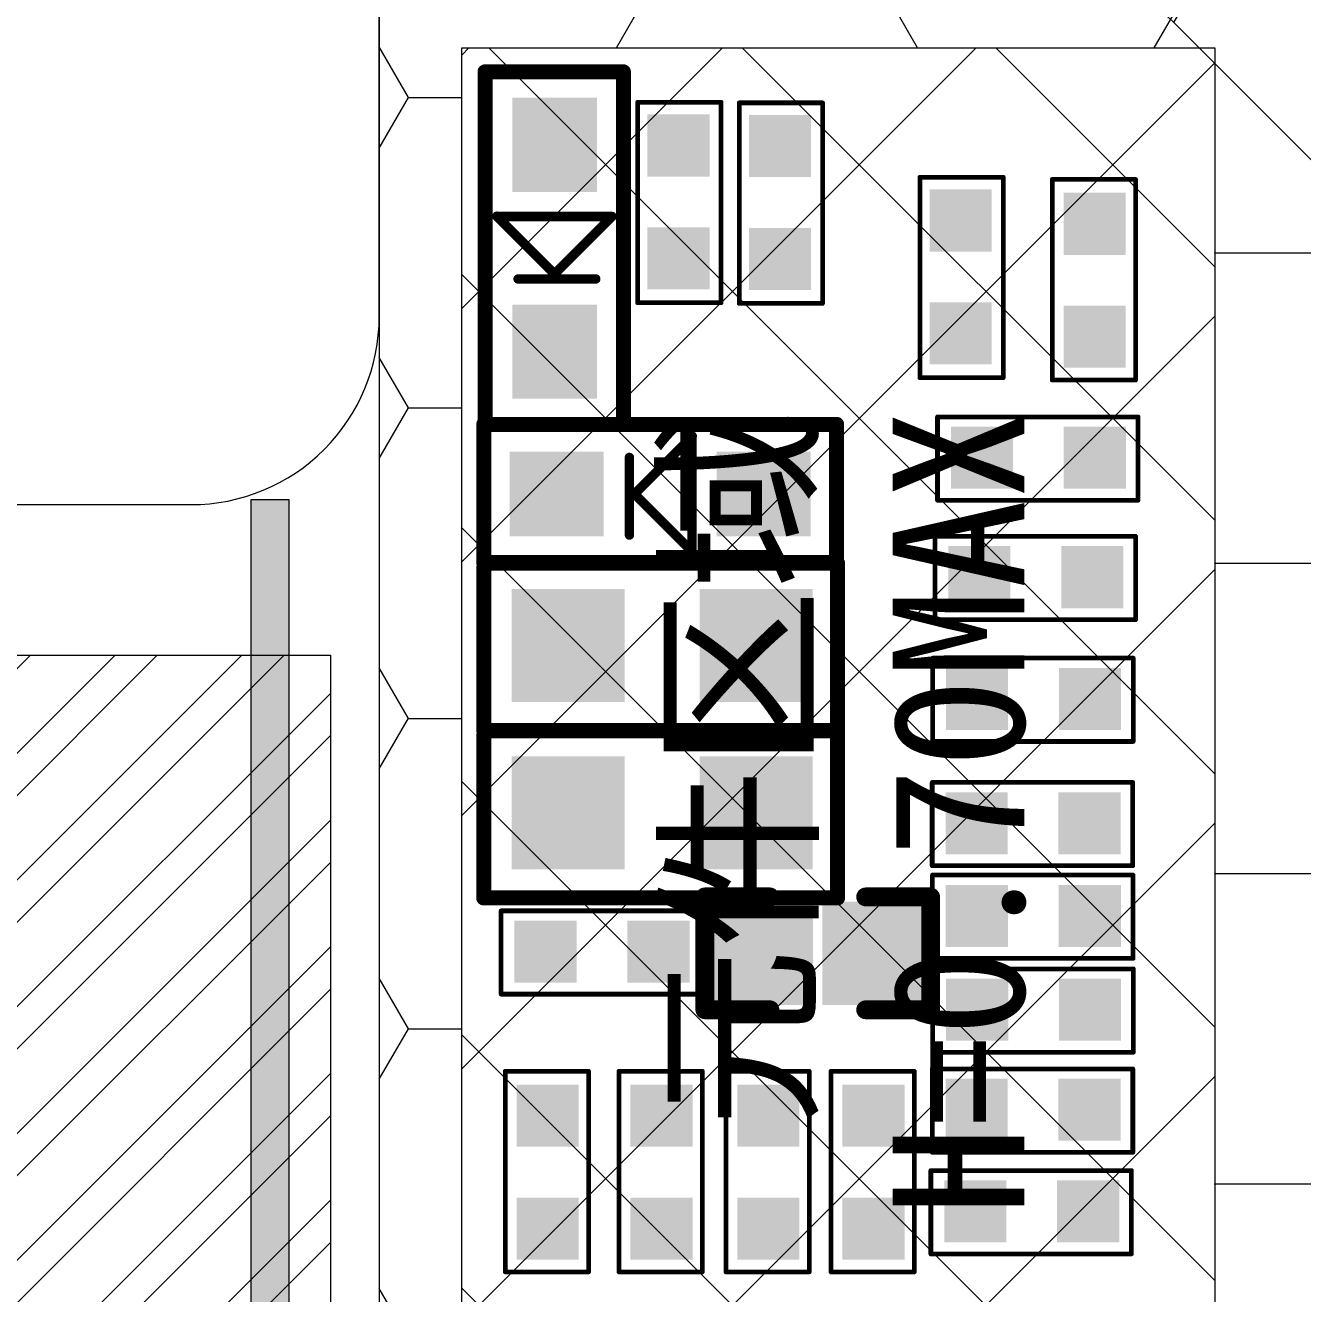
# Model space of a CAD drawing. Header units: millimetres. Extents: x 1403 to 2179, y 158 to 345.
# Drawn here: x 2031.53 to 2038.31, y 265.38 to 272.12 of the extents above; entities that cross this region are included whole.
import ezdxf

# ---------------------------------------------------------------- set-up
doc = ezdxf.new("R2010")
doc.units = ezdxf.units.MM
doc.layers.get('0').update_dxf_attribs({"lineweight": 5})
for name, color, linetype, lineweight in [('EMI', 5, 'Continuous', 5), ('MFPC', 50, 'Continuous', 5), ('TFPC', 50, 'Continuous', 5)]:
    doc.layers.add(name, color=color, linetype=linetype, lineweight=lineweight)
for name, color, linetype in [('TOPLAYER', 1, 'Continuous'), ('TOPOVERLAY', 2, 'Continuous'), ('TOPPASTE', 8, 'Continuous'), ('TOPSOLDER', 216, 'Continuous')]:
    doc.layers.add(name, color=color, linetype=linetype)
doc.styles.add('宋体', font='')
doc.styles.get('宋体').set_extended_font_data('SimSun')

# ---------------------------------------------------------------- blocks, each defined once
blk = doc.blocks.new('0201_1')
at = {"layer": 'TOPLAYER'}
for points in [[(-0.174998, -0.174998), (0.174998, -0.174998), (-0.174998, 0.174998), (0.174998, 0.174998)], [(0.425, -0.174998), (0.774997, -0.174998), (0.425, 0.174998), (0.774997, 0.174998)]]:
    blk.add_solid(points, dxfattribs=at)
at = {"layer": 'TOPOVERLAY', "const_width": 0.1}
for points in [[(0.045593, 0.299999), (-0.299999, 0.299999)], [(-0.299999, 0.299999), (-0.299999, -0.299999)], [(0.898144, 0.299999), (0.554406, 0.299999)], [(0.899998, 0.298145), (0.899998, -0.299999)], [(0.045593, -0.299999), (-0.299999, -0.299999)], [(0.899998, -0.299999), (0.554406, -0.299999)]]:
    blk.add_lwpolyline(points, dxfattribs=at)
at = {"layer": 'TOPOVERLAY', "const_width": 0.05}
for points in [[(-0.324998, 0.299999, 1), (-0.275001, 0.299999, 1)], [(-0.324998, 0.299999, 1), (-0.275001, 0.299999, 1)], [(0.020594, 0.299999, 1), (0.070592, 0.299999, 1)], [(0.529407, 0.299999, 1), (0.579404, 0.299999, 1)], [(0.873145, 0.299999, 1), (0.923143, 0.299999, 1)], [(0.875, 0.298145, 1), (0.924997, 0.298145, 1)], [(-0.324998, -0.299999, 1), (-0.275001, -0.299999, 1)], [(-0.324998, -0.299999, 1), (-0.275001, -0.299999, 1)], [(0.020594, -0.299999, 1), (0.070592, -0.299999, 1)], [(0.529407, -0.299999, 1), (0.579404, -0.299999, 1)], [(0.875, -0.299999, 1), (0.924997, -0.299999, 1)], [(0.875, -0.299999, 1), (0.924997, -0.299999, 1)]]:
    blk.add_lwpolyline(points, format="xyb", close=True, dxfattribs=at)
at = {"layer": 'TOPPASTE'}
for points in [[(-0.174998, -0.174998), (0.174998, -0.174998), (-0.174998, 0.174998), (0.174998, 0.174998)], [(0.425, -0.174998), (0.774997, -0.174998), (0.425, 0.174998), (0.774997, 0.174998)]]:
    blk.add_solid(points, dxfattribs=at)
at = {"layer": 'TOPSOLDER'}
for points in [[(-0.274998, -0.274998), (0.274998, -0.274998), (-0.274998, 0.274998), (0.274998, 0.274998)], [(0.325001, -0.274998), (0.874997, -0.274998), (0.325001, 0.274998), (0.874997, 0.274998)]]:
    blk.add_solid(points, dxfattribs=at)
blk = doc.blocks.new('0201_5')
at = {"layer": 'TOPLAYER'}
for points in [[(0.164998, -0.165001), (0.164998, 0.165001), (-0.164998, -0.165001), (-0.164998, 0.165001)], [(0.764997, -0.165001), (0.764997, 0.165001), (0.435, -0.165001), (0.435, 0.165001)]]:
    blk.add_solid(points, dxfattribs=at)
at = {"layer": 'TOPOVERLAY', "const_width": 0.025001}
for points in [[(-0.23, 0.225999), (-0.181, 0.225999)], [(-0.23, 0.225999), (-0.23, -0.217)], [(-0.18, 0.225999), (0.836, 0.225999)], [(0.836, 0.225999), (0.836, -0.217)], [(-0.23, -0.217), (0.836, -0.217)]]:
    blk.add_lwpolyline(points, dxfattribs=at)
at = {"layer": 'TOPOVERLAY', "const_width": 0.012499}
for points in [[(-0.23625, 0.225999, 1), (-0.223749, 0.225999, 1)], [(-0.23625, 0.225999, 1), (-0.223749, 0.225999, 1)], [(-0.187251, 0.225999, 1), (-0.174749, 0.225999, 1)], [(-0.186251, 0.225999, 1), (-0.173749, 0.225999, 1)], [(0.829749, 0.225999, 1), (0.842251, 0.225999, 1)], [(0.829749, 0.225999, 1), (0.842251, 0.225999, 1)], [(-0.23625, -0.217, 1), (-0.223749, -0.217, 1)], [(-0.23625, -0.217, 1), (-0.223749, -0.217, 1)], [(0.829749, -0.217, 1), (0.842251, -0.217, 1)], [(0.829749, -0.217, 1), (0.842251, -0.217, 1)]]:
    blk.add_lwpolyline(points, format="xyb", close=True, dxfattribs=at)
at = {"layer": 'TOPPASTE'}
for points in [[(0.164998, -0.165001), (0.164998, 0.165001), (-0.164998, -0.165001), (-0.164998, 0.165001)], [(0.764997, -0.165001), (0.764997, 0.165001), (0.435, -0.165001), (0.435, 0.165001)]]:
    blk.add_solid(points, dxfattribs=at)
at = {"layer": 'TOPSOLDER'}
for points in [[(0.164998, -0.165001), (0.164998, 0.165001), (-0.164998, -0.165001), (-0.164998, 0.165001)], [(0.764997, -0.165001), (0.764997, 0.165001), (0.435, -0.165001), (0.435, 0.165001)]]:
    blk.add_solid(points, dxfattribs=at)
blk = doc.blocks.new('0201_6')
at = {"layer": 'TOPLAYER'}
for points in [[(0.164998, -0.165001), (0.164998, 0.165001), (-0.164998, -0.165001), (-0.164998, 0.165001)], [(0.764997, -0.165001), (0.764997, 0.165001), (0.435, -0.165001), (0.435, 0.165001)]]:
    blk.add_solid(points, dxfattribs=at)
at = {"layer": 'TOPOVERLAY', "const_width": 0.025001}
for points in [[(-0.181, 0.225999), (-0.23, 0.225999)], [(-0.23, -0.217), (-0.23, 0.225999)], [(0.836, 0.225999), (-0.18, 0.225999)], [(0.836, -0.217), (0.836, 0.225999)], [(0.836, -0.217), (-0.23, -0.217)]]:
    blk.add_lwpolyline(points, dxfattribs=at)
at = {"layer": 'TOPOVERLAY', "const_width": 0.012499}
for points in [[(-0.23625, 0.225999, 1), (-0.223749, 0.225999, 1)], [(-0.23625, 0.225999, 1), (-0.223749, 0.225999, 1)], [(-0.187251, 0.225999, 1), (-0.174749, 0.225999, 1)], [(-0.186251, 0.225999, 1), (-0.173749, 0.225999, 1)], [(0.829749, 0.225999, 1), (0.842251, 0.225999, 1)], [(0.829749, 0.225999, 1), (0.842251, 0.225999, 1)], [(-0.23625, -0.217, 1), (-0.223749, -0.217, 1)], [(-0.23625, -0.217, 1), (-0.223749, -0.217, 1)], [(0.829749, -0.217, 1), (0.842251, -0.217, 1)], [(0.829749, -0.217, 1), (0.842251, -0.217, 1)]]:
    blk.add_lwpolyline(points, format="xyb", close=True, dxfattribs=at)
at = {"layer": 'TOPPASTE'}
for points in [[(0.164998, -0.165001), (0.164998, 0.165001), (-0.164998, -0.165001), (-0.164998, 0.165001)], [(0.764997, -0.165001), (0.764997, 0.165001), (0.435, -0.165001), (0.435, 0.165001)]]:
    blk.add_solid(points, dxfattribs=at)
at = {"layer": 'TOPSOLDER'}
for points in [[(0.164998, -0.165001), (0.164998, 0.165001), (-0.164998, -0.165001), (-0.164998, 0.165001)], [(0.764997, -0.165001), (0.764997, 0.165001), (0.435, -0.165001), (0.435, 0.165001)]]:
    blk.add_solid(points, dxfattribs=at)
blk = doc.blocks.new('0201_7')
at = {"layer": 'TOPLAYER'}
for points in [[(0.164998, -0.165001), (0.164998, 0.165001), (-0.164998, -0.165001), (-0.164998, 0.165001)], [(0.764997, -0.165001), (0.764997, 0.165001), (0.435, -0.165001), (0.435, 0.165001)]]:
    blk.add_solid(points, dxfattribs=at)
at = {"layer": 'TOPOVERLAY', "const_width": 0.025001}
for points in [[(-0.23, 0.225999), (-0.181, 0.225999)], [(-0.23, -0.217), (-0.23, 0.225999)], [(-0.18, 0.225999), (0.836, 0.225999)], [(0.836, -0.217), (0.836, 0.225999)], [(-0.23, -0.217), (0.836, -0.217)]]:
    blk.add_lwpolyline(points, dxfattribs=at)
at = {"layer": 'TOPOVERLAY', "const_width": 0.012499}
for points in [[(-0.23625, 0.225999, 1), (-0.223749, 0.225999, 1)], [(-0.23625, 0.225999, 1), (-0.223749, 0.225999, 1)], [(-0.187251, 0.225999, 1), (-0.174749, 0.225999, 1)], [(-0.186251, 0.225999, 1), (-0.173749, 0.225999, 1)], [(0.829749, 0.225999, 1), (0.842251, 0.225999, 1)], [(0.829749, 0.225999, 1), (0.842251, 0.225999, 1)], [(-0.23625, -0.217, 1), (-0.223749, -0.217, 1)], [(-0.23625, -0.217, 1), (-0.223749, -0.217, 1)], [(0.829749, -0.217, 1), (0.842251, -0.217, 1)], [(0.829749, -0.217, 1), (0.842251, -0.217, 1)]]:
    blk.add_lwpolyline(points, format="xyb", close=True, dxfattribs=at)
at = {"layer": 'TOPPASTE'}
for points in [[(0.164998, -0.165001), (0.164998, 0.165001), (-0.164998, -0.165001), (-0.164998, 0.165001)], [(0.764997, -0.165001), (0.764997, 0.165001), (0.435, -0.165001), (0.435, 0.165001)]]:
    blk.add_solid(points, dxfattribs=at)
at = {"layer": 'TOPSOLDER'}
for points in [[(0.164998, -0.165001), (0.164998, 0.165001), (-0.164998, -0.165001), (-0.164998, 0.165001)], [(0.764997, -0.165001), (0.764997, 0.165001), (0.435, -0.165001), (0.435, 0.165001)]]:
    blk.add_solid(points, dxfattribs=at)
blk = doc.blocks.new('0201_8')
at = {"layer": 'TOPLAYER'}
for points in [[(0.164998, -0.165001), (0.164998, 0.165001), (-0.164998, -0.165001), (-0.164998, 0.165001)], [(0.764997, -0.165001), (0.764997, 0.165001), (0.435, -0.165001), (0.435, 0.165001)]]:
    blk.add_solid(points, dxfattribs=at)
at = {"layer": 'TOPOVERLAY', "const_width": 0.025001}
for points in [[(-0.181, 0.225999), (-0.23, 0.225999)], [(-0.23, -0.217), (-0.23, 0.225999)], [(0.836, 0.225999), (-0.18, 0.225999)], [(0.836, -0.217), (0.836, 0.225999)], [(0.836, -0.217), (-0.23, -0.217)]]:
    blk.add_lwpolyline(points, dxfattribs=at)
at = {"layer": 'TOPOVERLAY', "const_width": 0.012499}
for points in [[(-0.23625, 0.225999, 1), (-0.223749, 0.225999, 1)], [(-0.23625, 0.225999, 1), (-0.223749, 0.225999, 1)], [(-0.187251, 0.225999, 1), (-0.174749, 0.225999, 1)], [(-0.186251, 0.225999, 1), (-0.173749, 0.225999, 1)], [(0.829749, 0.225999, 1), (0.842251, 0.225999, 1)], [(0.829749, 0.225999, 1), (0.842251, 0.225999, 1)], [(-0.23625, -0.217, 1), (-0.223749, -0.217, 1)], [(-0.23625, -0.217, 1), (-0.223749, -0.217, 1)], [(0.829749, -0.217, 1), (0.842251, -0.217, 1)], [(0.829749, -0.217, 1), (0.842251, -0.217, 1)]]:
    blk.add_lwpolyline(points, format="xyb", close=True, dxfattribs=at)
at = {"layer": 'TOPPASTE'}
for points in [[(0.164998, -0.165001), (0.164998, 0.165001), (-0.164998, -0.165001), (-0.164998, 0.165001)], [(0.764997, -0.165001), (0.764997, 0.165001), (0.435, -0.165001), (0.435, 0.165001)]]:
    blk.add_solid(points, dxfattribs=at)
at = {"layer": 'TOPSOLDER'}
for points in [[(0.164998, -0.165001), (0.164998, 0.165001), (-0.164998, -0.165001), (-0.164998, 0.165001)], [(0.764997, -0.165001), (0.764997, 0.165001), (0.435, -0.165001), (0.435, 0.165001)]]:
    blk.add_solid(points, dxfattribs=at)
blk = doc.blocks.new('0402S_9')
at = {"layer": 'TOPLAYER'}
for points in [[(-0.248054, 0.305189), (-0.848053, 0.305189), (-0.248054, -0.29481), (-0.848053, -0.29481)], [(0.751944, 0.305189), (0.151945, 0.305189), (0.751944, -0.29481), (0.151945, -0.29481)]]:
    blk.add_solid(points, dxfattribs=at)
at = {"layer": 'TOPOVERLAY', "const_width": 0.08001}
for points in [[(-0.979853, 0.457589), (-0.979853, -0.431411)], [(0.899747, 0.457589), (-0.979853, 0.457589)], [(0.899747, 0.457589), (0.899747, -0.406011)], [(0.874347, -0.431411), (-0.979853, -0.431411)], [(0.899747, -0.406011), (0.874347, -0.431411)]]:
    blk.add_lwpolyline(points, dxfattribs=at)
at = {"layer": 'TOPOVERLAY', "const_width": 0.040005}
for points in [[(-0.999856, 0.457589, 1), (-0.959851, 0.457589, 1)], [(-0.999856, 0.457589, 1), (-0.959851, 0.457589, 1)], [(0.879744, 0.457589, 1), (0.919749, 0.457589, 1)], [(0.879744, 0.457589, 1), (0.919749, 0.457589, 1)], [(-0.999856, -0.431411, 1), (-0.959851, -0.431411, 1)], [(-0.999856, -0.431411, 1), (-0.959851, -0.431411, 1)], [(0.854344, -0.431411, 1), (0.894349, -0.431411, 1)], [(0.854344, -0.431411, 1), (0.894349, -0.431411, 1)], [(0.879744, -0.406011, 1), (0.919749, -0.406011, 1)], [(0.879744, -0.406011, 1), (0.919749, -0.406011, 1)]]:
    blk.add_lwpolyline(points, format="xyb", close=True, dxfattribs=at)
at = {"layer": 'TOPPASTE'}
for points in [[(-0.248054, 0.305189), (-0.848053, 0.305189), (-0.248054, -0.29481), (-0.848053, -0.29481)], [(0.751944, 0.305189), (0.151945, 0.305189), (0.751944, -0.29481), (0.151945, -0.29481)]]:
    blk.add_solid(points, dxfattribs=at)
at = {"layer": 'TOPSOLDER'}
for points in [[(-0.248054, 0.305189), (-0.848053, 0.305189), (-0.248054, -0.29481), (-0.848053, -0.29481)], [(0.751944, 0.305189), (0.151945, 0.305189), (0.751944, -0.29481), (0.151945, -0.29481)]]:
    blk.add_solid(points, dxfattribs=at)
blk = doc.blocks.new('0201_10')
at = {"layer": 'TOPLAYER'}
for points in [[(0.164998, -0.165001), (0.164998, 0.165001), (-0.164998, -0.165001), (-0.164998, 0.165001)], [(0.764997, -0.165001), (0.764997, 0.165001), (0.435, -0.165001), (0.435, 0.165001)]]:
    blk.add_solid(points, dxfattribs=at)
at = {"layer": 'TOPOVERLAY', "const_width": 0.025001}
for points in [[(-0.181, 0.225999), (-0.23, 0.225999)], [(-0.23, 0.225999), (-0.23, -0.217)], [(0.836, 0.225999), (-0.18, 0.225999)], [(0.836, 0.225999), (0.836, -0.217)], [(0.836, -0.217), (-0.23, -0.217)]]:
    blk.add_lwpolyline(points, dxfattribs=at)
at = {"layer": 'TOPOVERLAY', "const_width": 0.012499}
for points in [[(-0.23625, 0.225999, 1), (-0.223749, 0.225999, 1)], [(-0.23625, 0.225999, 1), (-0.223749, 0.225999, 1)], [(-0.187251, 0.225999, 1), (-0.174749, 0.225999, 1)], [(-0.186251, 0.225999, 1), (-0.173749, 0.225999, 1)], [(0.829749, 0.225999, 1), (0.842251, 0.225999, 1)], [(0.829749, 0.225999, 1), (0.842251, 0.225999, 1)], [(-0.23625, -0.217, 1), (-0.223749, -0.217, 1)], [(-0.23625, -0.217, 1), (-0.223749, -0.217, 1)], [(0.829749, -0.217, 1), (0.842251, -0.217, 1)], [(0.829749, -0.217, 1), (0.842251, -0.217, 1)]]:
    blk.add_lwpolyline(points, format="xyb", close=True, dxfattribs=at)
at = {"layer": 'TOPPASTE'}
for points in [[(0.164998, -0.165001), (0.164998, 0.165001), (-0.164998, -0.165001), (-0.164998, 0.165001)], [(0.764997, -0.165001), (0.764997, 0.165001), (0.435, -0.165001), (0.435, 0.165001)]]:
    blk.add_solid(points, dxfattribs=at)
at = {"layer": 'TOPSOLDER'}
for points in [[(0.164998, -0.165001), (0.164998, 0.165001), (-0.164998, -0.165001), (-0.164998, 0.165001)], [(0.764997, -0.165001), (0.764997, 0.165001), (0.435, -0.165001), (0.435, 0.165001)]]:
    blk.add_solid(points, dxfattribs=at)
blk = doc.blocks.new('0201_11')
at = {"layer": 'TOPLAYER'}
for points in [[(0.164998, -0.165001), (0.164998, 0.165001), (-0.164998, -0.165001), (-0.164998, 0.165001)], [(0.764997, -0.165001), (0.764997, 0.165001), (0.435, -0.165001), (0.435, 0.165001)]]:
    blk.add_solid(points, dxfattribs=at)
at = {"layer": 'TOPOVERLAY', "const_width": 0.025001}
for points in [[(-0.23, 0.225999), (-0.181, 0.225999)], [(-0.23, -0.217), (-0.23, 0.225999)], [(-0.18, 0.225999), (0.836, 0.225999)], [(0.836, -0.217), (0.836, 0.225999)], [(-0.23, -0.217), (0.836, -0.217)]]:
    blk.add_lwpolyline(points, dxfattribs=at)
at = {"layer": 'TOPOVERLAY', "const_width": 0.012499}
for points in [[(-0.23625, 0.225999, 1), (-0.223749, 0.225999, 1)], [(-0.23625, 0.225999, 1), (-0.223749, 0.225999, 1)], [(-0.187251, 0.225999, 1), (-0.174749, 0.225999, 1)], [(-0.186251, 0.225999, 1), (-0.173749, 0.225999, 1)], [(0.829749, 0.225999, 1), (0.842251, 0.225999, 1)], [(0.829749, 0.225999, 1), (0.842251, 0.225999, 1)], [(-0.23625, -0.217, 1), (-0.223749, -0.217, 1)], [(-0.23625, -0.217, 1), (-0.223749, -0.217, 1)], [(0.829749, -0.217, 1), (0.842251, -0.217, 1)], [(0.829749, -0.217, 1), (0.842251, -0.217, 1)]]:
    blk.add_lwpolyline(points, format="xyb", close=True, dxfattribs=at)
at = {"layer": 'TOPPASTE'}
for points in [[(0.164998, -0.165001), (0.164998, 0.165001), (-0.164998, -0.165001), (-0.164998, 0.165001)], [(0.764997, -0.165001), (0.764997, 0.165001), (0.435, -0.165001), (0.435, 0.165001)]]:
    blk.add_solid(points, dxfattribs=at)
at = {"layer": 'TOPSOLDER'}
for points in [[(0.164998, -0.165001), (0.164998, 0.165001), (-0.164998, -0.165001), (-0.164998, 0.165001)], [(0.764997, -0.165001), (0.764997, 0.165001), (0.435, -0.165001), (0.435, 0.165001)]]:
    blk.add_solid(points, dxfattribs=at)
blk = doc.blocks.new('0201_12')
at = {"layer": 'TOPLAYER'}
for points in [[(0.164998, -0.165001), (0.164998, 0.165001), (-0.164998, -0.165001), (-0.164998, 0.165001)], [(0.764997, -0.165001), (0.764997, 0.165001), (0.435, -0.165001), (0.435, 0.165001)]]:
    blk.add_solid(points, dxfattribs=at)
at = {"layer": 'TOPOVERLAY', "const_width": 0.025001}
for points in [[(-0.23, 0.225999), (-0.181, 0.225999)], [(-0.23, -0.217), (-0.23, 0.225999)], [(-0.18, 0.225999), (0.836, 0.225999)], [(0.836, -0.217), (0.836, 0.225999)], [(-0.23, -0.217), (0.836, -0.217)]]:
    blk.add_lwpolyline(points, dxfattribs=at)
at = {"layer": 'TOPOVERLAY', "const_width": 0.012499}
for points in [[(-0.23625, 0.225999, 1), (-0.223749, 0.225999, 1)], [(-0.23625, 0.225999, 1), (-0.223749, 0.225999, 1)], [(-0.187251, 0.225999, 1), (-0.174749, 0.225999, 1)], [(-0.186251, 0.225999, 1), (-0.173749, 0.225999, 1)], [(0.829749, 0.225999, 1), (0.842251, 0.225999, 1)], [(0.829749, 0.225999, 1), (0.842251, 0.225999, 1)], [(-0.23625, -0.217, 1), (-0.223749, -0.217, 1)], [(-0.23625, -0.217, 1), (-0.223749, -0.217, 1)], [(0.829749, -0.217, 1), (0.842251, -0.217, 1)], [(0.829749, -0.217, 1), (0.842251, -0.217, 1)]]:
    blk.add_lwpolyline(points, format="xyb", close=True, dxfattribs=at)
at = {"layer": 'TOPPASTE'}
for points in [[(0.164998, -0.165001), (0.164998, 0.165001), (-0.164998, -0.165001), (-0.164998, 0.165001)], [(0.764997, -0.165001), (0.764997, 0.165001), (0.435, -0.165001), (0.435, 0.165001)]]:
    blk.add_solid(points, dxfattribs=at)
at = {"layer": 'TOPSOLDER'}
for points in [[(0.164998, -0.165001), (0.164998, 0.165001), (-0.164998, -0.165001), (-0.164998, 0.165001)], [(0.764997, -0.165001), (0.764997, 0.165001), (0.435, -0.165001), (0.435, 0.165001)]]:
    blk.add_solid(points, dxfattribs=at)
blk = doc.blocks.new('0201_13')
at = {"layer": 'TOPLAYER'}
for points in [[(0.164998, -0.165001), (0.164998, 0.165001), (-0.164998, -0.165001), (-0.164998, 0.165001)], [(0.764997, -0.165001), (0.764997, 0.165001), (0.435, -0.165001), (0.435, 0.165001)]]:
    blk.add_solid(points, dxfattribs=at)
at = {"layer": 'TOPOVERLAY', "const_width": 0.025001}
for points in [[(-0.181, 0.225999), (-0.23, 0.225999)], [(-0.23, -0.217), (-0.23, 0.225999)], [(0.836, 0.225999), (-0.18, 0.225999)], [(0.836, -0.217), (0.836, 0.225999)], [(0.836, -0.217), (-0.23, -0.217)]]:
    blk.add_lwpolyline(points, dxfattribs=at)
at = {"layer": 'TOPOVERLAY', "const_width": 0.012499}
for points in [[(-0.23625, 0.225999, 1), (-0.223749, 0.225999, 1)], [(-0.23625, 0.225999, 1), (-0.223749, 0.225999, 1)], [(-0.187251, 0.225999, 1), (-0.174749, 0.225999, 1)], [(-0.186251, 0.225999, 1), (-0.173749, 0.225999, 1)], [(0.829749, 0.225999, 1), (0.842251, 0.225999, 1)], [(0.829749, 0.225999, 1), (0.842251, 0.225999, 1)], [(-0.23625, -0.217, 1), (-0.223749, -0.217, 1)], [(-0.23625, -0.217, 1), (-0.223749, -0.217, 1)], [(0.829749, -0.217, 1), (0.842251, -0.217, 1)], [(0.829749, -0.217, 1), (0.842251, -0.217, 1)]]:
    blk.add_lwpolyline(points, format="xyb", close=True, dxfattribs=at)
at = {"layer": 'TOPPASTE'}
for points in [[(0.164998, -0.165001), (0.164998, 0.165001), (-0.164998, -0.165001), (-0.164998, 0.165001)], [(0.764997, -0.165001), (0.764997, 0.165001), (0.435, -0.165001), (0.435, 0.165001)]]:
    blk.add_solid(points, dxfattribs=at)
at = {"layer": 'TOPSOLDER'}
for points in [[(0.164998, -0.165001), (0.164998, 0.165001), (-0.164998, -0.165001), (-0.164998, 0.165001)], [(0.764997, -0.165001), (0.764997, 0.165001), (0.435, -0.165001), (0.435, 0.165001)]]:
    blk.add_solid(points, dxfattribs=at)
blk = doc.blocks.new('0201_14')
at = {"layer": 'TOPLAYER'}
for points in [[(0.164998, -0.165001), (0.164998, 0.165001), (-0.164998, -0.165001), (-0.164998, 0.165001)], [(0.764997, -0.165001), (0.764997, 0.165001), (0.435, -0.165001), (0.435, 0.165001)]]:
    blk.add_solid(points, dxfattribs=at)
at = {"layer": 'TOPOVERLAY', "const_width": 0.025001}
for points in [[(-0.23, 0.225999), (-0.181, 0.225999)], [(-0.23, 0.225999), (-0.23, -0.217)], [(-0.18, 0.225999), (0.836, 0.225999)], [(0.836, 0.225999), (0.836, -0.217)], [(-0.23, -0.217), (0.836, -0.217)]]:
    blk.add_lwpolyline(points, dxfattribs=at)
at = {"layer": 'TOPOVERLAY', "const_width": 0.012499}
for points in [[(-0.23625, 0.225999, 1), (-0.223749, 0.225999, 1)], [(-0.23625, 0.225999, 1), (-0.223749, 0.225999, 1)], [(-0.187251, 0.225999, 1), (-0.174749, 0.225999, 1)], [(-0.186251, 0.225999, 1), (-0.173749, 0.225999, 1)], [(0.829749, 0.225999, 1), (0.842251, 0.225999, 1)], [(0.829749, 0.225999, 1), (0.842251, 0.225999, 1)], [(-0.23625, -0.217, 1), (-0.223749, -0.217, 1)], [(-0.23625, -0.217, 1), (-0.223749, -0.217, 1)], [(0.829749, -0.217, 1), (0.842251, -0.217, 1)], [(0.829749, -0.217, 1), (0.842251, -0.217, 1)]]:
    blk.add_lwpolyline(points, format="xyb", close=True, dxfattribs=at)
at = {"layer": 'TOPPASTE'}
for points in [[(0.164998, -0.165001), (0.164998, 0.165001), (-0.164998, -0.165001), (-0.164998, 0.165001)], [(0.764997, -0.165001), (0.764997, 0.165001), (0.435, -0.165001), (0.435, 0.165001)]]:
    blk.add_solid(points, dxfattribs=at)
at = {"layer": 'TOPSOLDER'}
for points in [[(0.164998, -0.165001), (0.164998, 0.165001), (-0.164998, -0.165001), (-0.164998, 0.165001)], [(0.764997, -0.165001), (0.764997, 0.165001), (0.435, -0.165001), (0.435, 0.165001)]]:
    blk.add_solid(points, dxfattribs=at)
blk = doc.blocks.new('0201_15')
at = {"layer": 'TOPLAYER'}
for points in [[(0.164998, -0.165001), (0.164998, 0.165001), (-0.164998, -0.165001), (-0.164998, 0.165001)], [(0.764997, -0.165001), (0.764997, 0.165001), (0.435, -0.165001), (0.435, 0.165001)]]:
    blk.add_solid(points, dxfattribs=at)
at = {"layer": 'TOPOVERLAY', "const_width": 0.025001}
for points in [[(-0.23, 0.225999), (-0.181, 0.225999)], [(-0.23, 0.225999), (-0.23, -0.217)], [(-0.18, 0.225999), (0.836, 0.225999)], [(0.836, 0.225999), (0.836, -0.217)], [(-0.23, -0.217), (0.836, -0.217)]]:
    blk.add_lwpolyline(points, dxfattribs=at)
at = {"layer": 'TOPOVERLAY', "const_width": 0.012499}
for points in [[(-0.23625, 0.225999, 1), (-0.223749, 0.225999, 1)], [(-0.23625, 0.225999, 1), (-0.223749, 0.225999, 1)], [(-0.187251, 0.225999, 1), (-0.174749, 0.225999, 1)], [(-0.186251, 0.225999, 1), (-0.173749, 0.225999, 1)], [(0.829749, 0.225999, 1), (0.842251, 0.225999, 1)], [(0.829749, 0.225999, 1), (0.842251, 0.225999, 1)], [(-0.23625, -0.217, 1), (-0.223749, -0.217, 1)], [(-0.23625, -0.217, 1), (-0.223749, -0.217, 1)], [(0.829749, -0.217, 1), (0.842251, -0.217, 1)], [(0.829749, -0.217, 1), (0.842251, -0.217, 1)]]:
    blk.add_lwpolyline(points, format="xyb", close=True, dxfattribs=at)
at = {"layer": 'TOPPASTE'}
for points in [[(0.164998, -0.165001), (0.164998, 0.165001), (-0.164998, -0.165001), (-0.164998, 0.165001)], [(0.764997, -0.165001), (0.764997, 0.165001), (0.435, -0.165001), (0.435, 0.165001)]]:
    blk.add_solid(points, dxfattribs=at)
at = {"layer": 'TOPSOLDER'}
for points in [[(0.164998, -0.165001), (0.164998, 0.165001), (-0.164998, -0.165001), (-0.164998, 0.165001)], [(0.764997, -0.165001), (0.764997, 0.165001), (0.435, -0.165001), (0.435, 0.165001)]]:
    blk.add_solid(points, dxfattribs=at)
blk = doc.blocks.new('0201_16')
at = {"layer": 'TOPLAYER'}
for points in [[(0.164998, -0.165001), (0.164998, 0.165001), (-0.164998, -0.165001), (-0.164998, 0.165001)], [(0.764997, -0.165001), (0.764997, 0.165001), (0.435, -0.165001), (0.435, 0.165001)]]:
    blk.add_solid(points, dxfattribs=at)
at = {"layer": 'TOPOVERLAY', "const_width": 0.025001}
for points in [[(-0.23, 0.225999), (-0.181, 0.225999)], [(-0.23, 0.225999), (-0.23, -0.217)], [(-0.18, 0.225999), (0.836, 0.225999)], [(0.836, 0.225999), (0.836, -0.217)], [(-0.23, -0.217), (0.836, -0.217)]]:
    blk.add_lwpolyline(points, dxfattribs=at)
at = {"layer": 'TOPOVERLAY', "const_width": 0.012499}
for points in [[(-0.23625, 0.225999, 1), (-0.223749, 0.225999, 1)], [(-0.23625, 0.225999, 1), (-0.223749, 0.225999, 1)], [(-0.187251, 0.225999, 1), (-0.174749, 0.225999, 1)], [(-0.186251, 0.225999, 1), (-0.173749, 0.225999, 1)], [(0.829749, 0.225999, 1), (0.842251, 0.225999, 1)], [(0.829749, 0.225999, 1), (0.842251, 0.225999, 1)], [(-0.23625, -0.217, 1), (-0.223749, -0.217, 1)], [(-0.23625, -0.217, 1), (-0.223749, -0.217, 1)], [(0.829749, -0.217, 1), (0.842251, -0.217, 1)], [(0.829749, -0.217, 1), (0.842251, -0.217, 1)]]:
    blk.add_lwpolyline(points, format="xyb", close=True, dxfattribs=at)
at = {"layer": 'TOPPASTE'}
for points in [[(0.164998, -0.165001), (0.164998, 0.165001), (-0.164998, -0.165001), (-0.164998, 0.165001)], [(0.764997, -0.165001), (0.764997, 0.165001), (0.435, -0.165001), (0.435, 0.165001)]]:
    blk.add_solid(points, dxfattribs=at)
at = {"layer": 'TOPSOLDER'}
for points in [[(0.164998, -0.165001), (0.164998, 0.165001), (-0.164998, -0.165001), (-0.164998, 0.165001)], [(0.764997, -0.165001), (0.764997, 0.165001), (0.435, -0.165001), (0.435, 0.165001)]]:
    blk.add_solid(points, dxfattribs=at)
blk = doc.blocks.new('0201_17')
at = {"layer": 'TOPLAYER'}
for points in [[(0.164998, -0.165001), (0.164998, 0.165001), (-0.164998, -0.165001), (-0.164998, 0.165001)], [(0.764997, -0.165001), (0.764997, 0.165001), (0.435, -0.165001), (0.435, 0.165001)]]:
    blk.add_solid(points, dxfattribs=at)
at = {"layer": 'TOPOVERLAY', "const_width": 0.025001}
for points in [[(-0.23, 0.225999), (-0.181, 0.225999)], [(-0.23, 0.225999), (-0.23, -0.217)], [(-0.18, 0.225999), (0.836, 0.225999)], [(0.836, 0.225999), (0.836, -0.217)], [(-0.23, -0.217), (0.836, -0.217)]]:
    blk.add_lwpolyline(points, dxfattribs=at)
at = {"layer": 'TOPOVERLAY', "const_width": 0.012499}
for points in [[(-0.23625, 0.225999, 1), (-0.223749, 0.225999, 1)], [(-0.23625, 0.225999, 1), (-0.223749, 0.225999, 1)], [(-0.187251, 0.225999, 1), (-0.174749, 0.225999, 1)], [(-0.186251, 0.225999, 1), (-0.173749, 0.225999, 1)], [(0.829749, 0.225999, 1), (0.842251, 0.225999, 1)], [(0.829749, 0.225999, 1), (0.842251, 0.225999, 1)], [(-0.23625, -0.217, 1), (-0.223749, -0.217, 1)], [(-0.23625, -0.217, 1), (-0.223749, -0.217, 1)], [(0.829749, -0.217, 1), (0.842251, -0.217, 1)], [(0.829749, -0.217, 1), (0.842251, -0.217, 1)]]:
    blk.add_lwpolyline(points, format="xyb", close=True, dxfattribs=at)
at = {"layer": 'TOPPASTE'}
for points in [[(0.164998, -0.165001), (0.164998, 0.165001), (-0.164998, -0.165001), (-0.164998, 0.165001)], [(0.764997, -0.165001), (0.764997, 0.165001), (0.435, -0.165001), (0.435, 0.165001)]]:
    blk.add_solid(points, dxfattribs=at)
at = {"layer": 'TOPSOLDER'}
for points in [[(0.164998, -0.165001), (0.164998, 0.165001), (-0.164998, -0.165001), (-0.164998, 0.165001)], [(0.764997, -0.165001), (0.764997, 0.165001), (0.435, -0.165001), (0.435, 0.165001)]]:
    blk.add_solid(points, dxfattribs=at)
blk = doc.blocks.new('0201_18')
at = {"layer": 'TOPLAYER'}
for points in [[(0.164998, -0.165001), (0.164998, 0.165001), (-0.164998, -0.165001), (-0.164998, 0.165001)], [(0.764997, -0.165001), (0.764997, 0.165001), (0.435, -0.165001), (0.435, 0.165001)]]:
    blk.add_solid(points, dxfattribs=at)
at = {"layer": 'TOPOVERLAY', "const_width": 0.025001}
for points in [[(-0.23, 0.225999), (-0.181, 0.225999)], [(-0.23, 0.225999), (-0.23, -0.217)], [(-0.18, 0.225999), (0.836, 0.225999)], [(0.836, 0.225999), (0.836, -0.217)], [(-0.23, -0.217), (0.836, -0.217)]]:
    blk.add_lwpolyline(points, dxfattribs=at)
at = {"layer": 'TOPOVERLAY', "const_width": 0.012499}
for points in [[(-0.23625, 0.225999, 1), (-0.223749, 0.225999, 1)], [(-0.23625, 0.225999, 1), (-0.223749, 0.225999, 1)], [(-0.187251, 0.225999, 1), (-0.174749, 0.225999, 1)], [(-0.186251, 0.225999, 1), (-0.173749, 0.225999, 1)], [(0.829749, 0.225999, 1), (0.842251, 0.225999, 1)], [(0.829749, 0.225999, 1), (0.842251, 0.225999, 1)], [(-0.23625, -0.217, 1), (-0.223749, -0.217, 1)], [(-0.23625, -0.217, 1), (-0.223749, -0.217, 1)], [(0.829749, -0.217, 1), (0.842251, -0.217, 1)], [(0.829749, -0.217, 1), (0.842251, -0.217, 1)]]:
    blk.add_lwpolyline(points, format="xyb", close=True, dxfattribs=at)
at = {"layer": 'TOPPASTE'}
for points in [[(0.164998, -0.165001), (0.164998, 0.165001), (-0.164998, -0.165001), (-0.164998, 0.165001)], [(0.764997, -0.165001), (0.764997, 0.165001), (0.435, -0.165001), (0.435, 0.165001)]]:
    blk.add_solid(points, dxfattribs=at)
at = {"layer": 'TOPSOLDER'}
for points in [[(0.164998, -0.165001), (0.164998, 0.165001), (-0.164998, -0.165001), (-0.164998, 0.165001)], [(0.764997, -0.165001), (0.764997, 0.165001), (0.435, -0.165001), (0.435, 0.165001)]]:
    blk.add_solid(points, dxfattribs=at)
blk = doc.blocks.new('0201_19')
at = {"layer": 'TOPLAYER'}
for points in [[(0.164998, -0.165001), (0.164998, 0.165001), (-0.164998, -0.165001), (-0.164998, 0.165001)], [(0.764997, -0.165001), (0.764997, 0.165001), (0.435, -0.165001), (0.435, 0.165001)]]:
    blk.add_solid(points, dxfattribs=at)
at = {"layer": 'TOPOVERLAY', "const_width": 0.025001}
for points in [[(-0.181, 0.225999), (-0.23, 0.225999)], [(-0.23, -0.217), (-0.23, 0.225999)], [(0.836, 0.225999), (-0.18, 0.225999)], [(0.836, -0.217), (0.836, 0.225999)], [(0.836, -0.217), (-0.23, -0.217)]]:
    blk.add_lwpolyline(points, dxfattribs=at)
at = {"layer": 'TOPOVERLAY', "const_width": 0.012499}
for points in [[(-0.23625, 0.225999, 1), (-0.223749, 0.225999, 1)], [(-0.23625, 0.225999, 1), (-0.223749, 0.225999, 1)], [(-0.187251, 0.225999, 1), (-0.174749, 0.225999, 1)], [(-0.186251, 0.225999, 1), (-0.173749, 0.225999, 1)], [(0.829749, 0.225999, 1), (0.842251, 0.225999, 1)], [(0.829749, 0.225999, 1), (0.842251, 0.225999, 1)], [(-0.23625, -0.217, 1), (-0.223749, -0.217, 1)], [(-0.23625, -0.217, 1), (-0.223749, -0.217, 1)], [(0.829749, -0.217, 1), (0.842251, -0.217, 1)], [(0.829749, -0.217, 1), (0.842251, -0.217, 1)]]:
    blk.add_lwpolyline(points, format="xyb", close=True, dxfattribs=at)
at = {"layer": 'TOPPASTE'}
for points in [[(0.164998, -0.165001), (0.164998, 0.165001), (-0.164998, -0.165001), (-0.164998, 0.165001)], [(0.764997, -0.165001), (0.764997, 0.165001), (0.435, -0.165001), (0.435, 0.165001)]]:
    blk.add_solid(points, dxfattribs=at)
at = {"layer": 'TOPSOLDER'}
for points in [[(0.164998, -0.165001), (0.164998, 0.165001), (-0.164998, -0.165001), (-0.164998, 0.165001)], [(0.764997, -0.165001), (0.764997, 0.165001), (0.435, -0.165001), (0.435, 0.165001)]]:
    blk.add_solid(points, dxfattribs=at)
blk = doc.blocks.new('0201_20')
at = {"layer": 'TOPLAYER'}
for points in [[(0.164998, -0.165001), (0.164998, 0.165001), (-0.164998, -0.165001), (-0.164998, 0.165001)], [(0.764997, -0.165001), (0.764997, 0.165001), (0.435, -0.165001), (0.435, 0.165001)]]:
    blk.add_solid(points, dxfattribs=at)
at = {"layer": 'TOPOVERLAY', "const_width": 0.025001}
for points in [[(-0.181, 0.225999), (-0.23, 0.225999)], [(-0.23, -0.217), (-0.23, 0.225999)], [(0.836, 0.225999), (-0.18, 0.225999)], [(0.836, -0.217), (0.836, 0.225999)], [(0.836, -0.217), (-0.23, -0.217)]]:
    blk.add_lwpolyline(points, dxfattribs=at)
at = {"layer": 'TOPOVERLAY', "const_width": 0.012499}
for points in [[(-0.23625, 0.225999, 1), (-0.223749, 0.225999, 1)], [(-0.23625, 0.225999, 1), (-0.223749, 0.225999, 1)], [(-0.187251, 0.225999, 1), (-0.174749, 0.225999, 1)], [(-0.186251, 0.225999, 1), (-0.173749, 0.225999, 1)], [(0.829749, 0.225999, 1), (0.842251, 0.225999, 1)], [(0.829749, 0.225999, 1), (0.842251, 0.225999, 1)], [(-0.23625, -0.217, 1), (-0.223749, -0.217, 1)], [(-0.23625, -0.217, 1), (-0.223749, -0.217, 1)], [(0.829749, -0.217, 1), (0.842251, -0.217, 1)], [(0.829749, -0.217, 1), (0.842251, -0.217, 1)]]:
    blk.add_lwpolyline(points, format="xyb", close=True, dxfattribs=at)
at = {"layer": 'TOPPASTE'}
for points in [[(0.164998, -0.165001), (0.164998, 0.165001), (-0.164998, -0.165001), (-0.164998, 0.165001)], [(0.764997, -0.165001), (0.764997, 0.165001), (0.435, -0.165001), (0.435, 0.165001)]]:
    blk.add_solid(points, dxfattribs=at)
at = {"layer": 'TOPSOLDER'}
for points in [[(0.164998, -0.165001), (0.164998, 0.165001), (-0.164998, -0.165001), (-0.164998, 0.165001)], [(0.764997, -0.165001), (0.764997, 0.165001), (0.435, -0.165001), (0.435, 0.165001)]]:
    blk.add_solid(points, dxfattribs=at)
blk = doc.blocks.new('0201_21')
at = {"layer": 'TOPLAYER'}
for points in [[(0.164998, -0.165001), (0.164998, 0.165001), (-0.164998, -0.165001), (-0.164998, 0.165001)], [(0.764997, -0.165001), (0.764997, 0.165001), (0.435, -0.165001), (0.435, 0.165001)]]:
    blk.add_solid(points, dxfattribs=at)
at = {"layer": 'TOPOVERLAY', "const_width": 0.025001}
for points in [[(-0.23, 0.225999), (-0.181, 0.225999)], [(-0.23, 0.225999), (-0.23, -0.217)], [(-0.18, 0.225999), (0.836, 0.225999)], [(0.836, 0.225999), (0.836, -0.217)], [(-0.23, -0.217), (0.836, -0.217)]]:
    blk.add_lwpolyline(points, dxfattribs=at)
at = {"layer": 'TOPOVERLAY', "const_width": 0.012499}
for points in [[(-0.23625, 0.225999, 1), (-0.223749, 0.225999, 1)], [(-0.23625, 0.225999, 1), (-0.223749, 0.225999, 1)], [(-0.187251, 0.225999, 1), (-0.174749, 0.225999, 1)], [(-0.186251, 0.225999, 1), (-0.173749, 0.225999, 1)], [(0.829749, 0.225999, 1), (0.842251, 0.225999, 1)], [(0.829749, 0.225999, 1), (0.842251, 0.225999, 1)], [(-0.23625, -0.217, 1), (-0.223749, -0.217, 1)], [(-0.23625, -0.217, 1), (-0.223749, -0.217, 1)], [(0.829749, -0.217, 1), (0.842251, -0.217, 1)], [(0.829749, -0.217, 1), (0.842251, -0.217, 1)]]:
    blk.add_lwpolyline(points, format="xyb", close=True, dxfattribs=at)
at = {"layer": 'TOPPASTE'}
for points in [[(0.164998, -0.165001), (0.164998, 0.165001), (-0.164998, -0.165001), (-0.164998, 0.165001)], [(0.764997, -0.165001), (0.764997, 0.165001), (0.435, -0.165001), (0.435, 0.165001)]]:
    blk.add_solid(points, dxfattribs=at)
at = {"layer": 'TOPSOLDER'}
for points in [[(0.164998, -0.165001), (0.164998, 0.165001), (-0.164998, -0.165001), (-0.164998, 0.165001)], [(0.764997, -0.165001), (0.764997, 0.165001), (0.435, -0.165001), (0.435, 0.165001)]]:
    blk.add_solid(points, dxfattribs=at)
blk = doc.blocks.new('0402S_22')
at = {"layer": 'TOPLAYER'}
for points in [[(-0.248054, 0.305189), (-0.848053, 0.305189), (-0.248054, -0.29481), (-0.848053, -0.29481)], [(0.751944, 0.305189), (0.151945, 0.305189), (0.751944, -0.29481), (0.151945, -0.29481)]]:
    blk.add_solid(points, dxfattribs=at)
at = {"layer": 'TOPOVERLAY', "const_width": 0.08001}
for points in [[(-0.979853, 0.457589), (-0.979853, -0.431411)], [(0.899747, 0.457589), (-0.979853, 0.457589)], [(0.899747, 0.457589), (0.899747, -0.406011)], [(0.874347, -0.431411), (-0.979853, -0.431411)], [(0.899747, -0.406011), (0.874347, -0.431411)]]:
    blk.add_lwpolyline(points, dxfattribs=at)
at = {"layer": 'TOPOVERLAY', "const_width": 0.040005}
for points in [[(-0.999856, 0.457589, 1), (-0.959851, 0.457589, 1)], [(-0.999856, 0.457589, 1), (-0.959851, 0.457589, 1)], [(0.879744, 0.457589, 1), (0.919749, 0.457589, 1)], [(0.879744, 0.457589, 1), (0.919749, 0.457589, 1)], [(-0.999856, -0.431411, 1), (-0.959851, -0.431411, 1)], [(-0.999856, -0.431411, 1), (-0.959851, -0.431411, 1)], [(0.854344, -0.431411, 1), (0.894349, -0.431411, 1)], [(0.854344, -0.431411, 1), (0.894349, -0.431411, 1)], [(0.879744, -0.406011, 1), (0.919749, -0.406011, 1)], [(0.879744, -0.406011, 1), (0.919749, -0.406011, 1)]]:
    blk.add_lwpolyline(points, format="xyb", close=True, dxfattribs=at)
at = {"layer": 'TOPPASTE'}
for points in [[(-0.248054, 0.305189), (-0.848053, 0.305189), (-0.248054, -0.29481), (-0.848053, -0.29481)], [(0.751944, 0.305189), (0.151945, 0.305189), (0.751944, -0.29481), (0.151945, -0.29481)]]:
    blk.add_solid(points, dxfattribs=at)
at = {"layer": 'TOPSOLDER'}
for points in [[(-0.248054, 0.305189), (-0.848053, 0.305189), (-0.248054, -0.29481), (-0.848053, -0.29481)], [(0.751944, 0.305189), (0.151945, 0.305189), (0.751944, -0.29481), (0.151945, -0.29481)]]:
    blk.add_solid(points, dxfattribs=at)
blk = doc.blocks.new('0201_23')
at = {"layer": 'TOPLAYER'}
for points in [[(0.164998, -0.165001), (0.164998, 0.165001), (-0.164998, -0.165001), (-0.164998, 0.165001)], [(0.764997, -0.165001), (0.764997, 0.165001), (0.435, -0.165001), (0.435, 0.165001)]]:
    blk.add_solid(points, dxfattribs=at)
at = {"layer": 'TOPOVERLAY', "const_width": 0.025001}
for points in [[(-0.23, 0.225999), (-0.181, 0.225999)], [(-0.23, 0.225999), (-0.23, -0.217)], [(-0.18, 0.225999), (0.836, 0.225999)], [(0.836, 0.225999), (0.836, -0.217)], [(-0.23, -0.217), (0.836, -0.217)]]:
    blk.add_lwpolyline(points, dxfattribs=at)
at = {"layer": 'TOPOVERLAY', "const_width": 0.012499}
for points in [[(-0.23625, 0.225999, 1), (-0.223749, 0.225999, 1)], [(-0.23625, 0.225999, 1), (-0.223749, 0.225999, 1)], [(-0.187251, 0.225999, 1), (-0.174749, 0.225999, 1)], [(-0.186251, 0.225999, 1), (-0.173749, 0.225999, 1)], [(0.829749, 0.225999, 1), (0.842251, 0.225999, 1)], [(0.829749, 0.225999, 1), (0.842251, 0.225999, 1)], [(-0.23625, -0.217, 1), (-0.223749, -0.217, 1)], [(-0.23625, -0.217, 1), (-0.223749, -0.217, 1)], [(0.829749, -0.217, 1), (0.842251, -0.217, 1)], [(0.829749, -0.217, 1), (0.842251, -0.217, 1)]]:
    blk.add_lwpolyline(points, format="xyb", close=True, dxfattribs=at)
at = {"layer": 'TOPPASTE'}
for points in [[(0.164998, -0.165001), (0.164998, 0.165001), (-0.164998, -0.165001), (-0.164998, 0.165001)], [(0.764997, -0.165001), (0.764997, 0.165001), (0.435, -0.165001), (0.435, 0.165001)]]:
    blk.add_solid(points, dxfattribs=at)
at = {"layer": 'TOPSOLDER'}
for points in [[(0.164998, -0.165001), (0.164998, 0.165001), (-0.164998, -0.165001), (-0.164998, 0.165001)], [(0.764997, -0.165001), (0.764997, 0.165001), (0.435, -0.165001), (0.435, 0.165001)]]:
    blk.add_solid(points, dxfattribs=at)
blk = doc.blocks.new('DIODE_SCHOTTKY_24')
at = {"layer": 'TOPLAYER'}
for points in [[(-0.249999, -0.224998), (0.249999, -0.224998), (-0.249999, 0.224998), (0.249999, 0.224998)], [(0.849998, -0.224998), (1.349997, -0.224998), (0.849998, 0.224998), (1.349997, 0.224998)]]:
    blk.add_solid(points, dxfattribs=at)
at = {"layer": 'TOPOVERLAY'}
for points, const_width in [([(-0.387835, 0.364609), (-0.387835, -0.37039)], 0.08001), ([(1.486865, 0.364609), (-0.387835, 0.364609)], 0.08001), ([(1.486865, 0.364609), (1.486865, -0.37039)], 0.08001), ([(0.686186, -0.001069), (0.380865, 0.304251)], 0.05), ([(0.380865, 0.304251), (0.380865, -0.30639)], 0.05), ([(0.713064, 0.218011), (0.713064, -0.19479)], 0.05), ([(0.686186, -0.001069), (0.379265, -0.30799)], 0.05), ([(1.486865, -0.37039), (-0.387835, -0.37039)], 0.08001)]:
    blk.add_lwpolyline(points, dxfattribs=dict(at, const_width=const_width))
for points, const_width in [([(-0.407838, 0.364609, 1), (-0.367833, 0.364609, 1)], 0.040005), ([(-0.407838, 0.364609, 1), (-0.367833, 0.364609, 1)], 0.040005), ([(1.466863, 0.364609, 1), (1.506868, 0.364609, 1)], 0.040005), ([(1.466863, 0.364609, 1), (1.506868, 0.364609, 1)], 0.040005), ([(0.368366, 0.304251, 1), (0.393365, 0.304251, 1)], 0.024999), ([(0.368366, 0.304251, 1), (0.393365, 0.304251, 1)], 0.024999), ([(0.700565, 0.218011, 1), (0.725564, 0.218011, 1)], 0.024999), ([(0.673687, -0.001069, 1), (0.698685, -0.001069, 1)], 0.024999), ([(0.673687, -0.001069, 1), (0.698685, -0.001069, 1)], 0.024999), ([(0.700565, -0.19479, 1), (0.725564, -0.19479, 1)], 0.024999), ([(-0.407838, -0.37039, 1), (-0.367833, -0.37039, 1)], 0.040005), ([(-0.407838, -0.37039, 1), (-0.367833, -0.37039, 1)], 0.040005), ([(0.366766, -0.30799, 1), (0.391765, -0.30799, 1)], 0.024999), ([(0.368366, -0.30639, 1), (0.393365, -0.30639, 1)], 0.024999), ([(1.466863, -0.37039, 1), (1.506868, -0.37039, 1)], 0.040005), ([(1.466863, -0.37039, 1), (1.506868, -0.37039, 1)], 0.040005)]:
    blk.add_lwpolyline(points, format="xyb", close=True, dxfattribs=dict(at, const_width=const_width))
at = {"layer": 'TOPPASTE'}
for points in [[(-0.249999, -0.224998), (0.249999, -0.224998), (-0.249999, 0.224998), (0.249999, 0.224998)], [(0.849998, -0.224998), (1.349997, -0.224998), (0.849998, 0.224998), (1.349997, 0.224998)]]:
    blk.add_solid(points, dxfattribs=at)
at = {"layer": 'TOPSOLDER'}
for points in [[(-0.249999, -0.224998), (0.249999, -0.224998), (-0.249999, 0.224998), (0.249999, 0.224998)], [(0.849998, -0.224998), (1.349997, -0.224998), (0.849998, 0.224998), (1.349997, 0.224998)]]:
    blk.add_solid(points, dxfattribs=at)
blk = doc.blocks.new('DIODE_SCHOTTKY_25')
at = {"layer": 'TOPLAYER'}
for points in [[(-0.249999, -0.224998), (0.249999, -0.224998), (-0.249999, 0.224998), (0.249999, 0.224998)], [(0.849998, -0.224998), (1.349997, -0.224998), (0.849998, 0.224998), (1.349997, 0.224998)]]:
    blk.add_solid(points, dxfattribs=at)
at = {"layer": 'TOPOVERLAY'}
for points, const_width in [([(-0.387835, -0.37039), (-0.387835, 0.364609)], 0.08001), ([(1.486865, 0.364609), (-0.387835, 0.364609)], 0.08001), ([(1.486865, -0.37039), (1.486865, 0.364609)], 0.08001), ([(0.686186, -0.001069), (0.380865, 0.304251)], 0.05), ([(0.380865, -0.30639), (0.380865, 0.304251)], 0.05), ([(0.713064, -0.19479), (0.713064, 0.218011)], 0.05), ([(0.379265, -0.30799), (0.686186, -0.001069)], 0.05), ([(1.486865, -0.37039), (-0.387835, -0.37039)], 0.08001)]:
    blk.add_lwpolyline(points, dxfattribs=dict(at, const_width=const_width))
for points, const_width in [([(-0.407838, 0.364609, 1), (-0.367833, 0.364609, 1)], 0.040005), ([(-0.407838, 0.364609, 1), (-0.367833, 0.364609, 1)], 0.040005), ([(1.466863, 0.364609, 1), (1.506868, 0.364609, 1)], 0.040005), ([(1.466863, 0.364609, 1), (1.506868, 0.364609, 1)], 0.040005), ([(0.368366, 0.304251, 1), (0.393365, 0.304251, 1)], 0.024999), ([(0.368366, 0.304251, 1), (0.393365, 0.304251, 1)], 0.024999), ([(0.700565, 0.218011, 1), (0.725564, 0.218011, 1)], 0.024999), ([(0.673687, -0.001069, 1), (0.698685, -0.001069, 1)], 0.024999), ([(0.673687, -0.001069, 1), (0.698685, -0.001069, 1)], 0.024999), ([(0.700565, -0.19479, 1), (0.725564, -0.19479, 1)], 0.024999), ([(-0.407838, -0.37039, 1), (-0.367833, -0.37039, 1)], 0.040005), ([(-0.407838, -0.37039, 1), (-0.367833, -0.37039, 1)], 0.040005), ([(0.366766, -0.30799, 1), (0.391765, -0.30799, 1)], 0.024999), ([(0.368366, -0.30639, 1), (0.393365, -0.30639, 1)], 0.024999), ([(1.466863, -0.37039, 1), (1.506868, -0.37039, 1)], 0.040005), ([(1.466863, -0.37039, 1), (1.506868, -0.37039, 1)], 0.040005)]:
    blk.add_lwpolyline(points, format="xyb", close=True, dxfattribs=dict(at, const_width=const_width))
at = {"layer": 'TOPPASTE'}
for points in [[(-0.249999, -0.224998), (0.249999, -0.224998), (-0.249999, 0.224998), (0.249999, 0.224998)], [(0.849998, -0.224998), (1.349997, -0.224998), (0.849998, 0.224998), (1.349997, 0.224998)]]:
    blk.add_solid(points, dxfattribs=at)
at = {"layer": 'TOPSOLDER'}
for points in [[(-0.249999, -0.224998), (0.249999, -0.224998), (-0.249999, 0.224998), (0.249999, 0.224998)], [(0.849998, -0.224998), (1.349997, -0.224998), (0.849998, 0.224998), (1.349997, 0.224998)]]:
    blk.add_solid(points, dxfattribs=at)

msp = doc.modelspace()

# ---------------------------------------------------------------- hatches: boundary and pattern name
at = {"lineweight": 5}
msp.add_hatch(color=7, dxfattribs=at).paths.add_polyline_path([(2032.725, 269.6029), (2032.925, 269.6029), (2032.925, 262.0957), (2032.725, 262.0957)])
h = msp.add_hatch(dxfattribs=at)
h.set_pattern_fill('ANSI32', color=251, scale=0.05)
h.set_pattern_definition([(45, (167.6119, 4.66793), (-0.3367596, 0.3367596), []), (45, (167.8364, 4.66793), (-0.3367596, 0.3367596), [])])
h.paths.add_polyline_path([(2033.1451, 262.8957), (2028.9503, 262.8957), (2028.9503, 268.7757), (2033.1451, 268.7757)])
h.paths.add_polyline_path([(2030.0175, 268.3662), (2031.7418, 268.3662), (2031.7418, 263.1738), (2030.0175, 263.1738)], flags=24)
at = {"layer": 'EMI', "lineweight": 5}
h = msp.add_hatch(dxfattribs=at)
h.set_pattern_fill('HONEY', color=256, scale=0.3)
h.set_pattern_definition([(0, (167.6119, 101.8113), (1.42875, 0.824889), [0.9525, -1.905]), (120, (167.6119, 101.8113), (-1.42874983, 0.8248893), [0.9525, -1.905]), (60, (167.6119, 101.8113), (1.7e-07, 1.6497783), [-1.905, 0.9525])])
edge = h.paths.add_edge_path()
edge.add_line((2045.4655, 262.5957), (2045.4655, 263.2213))
edge.add_line((2045.4655, 263.2213), (2038.7392, 263.2213))
edge.add_line((2038.7392, 263.2213), (2038.7392, 268.1055))
edge.add_line((2038.7392, 268.1055), (2045.4655, 268.1055))
edge.add_line((2045.4655, 268.1055), (2045.4655, 277.2679))
edge.add_line((2045.4655, 277.2679), (2033.4049, 277.2679))
edge.add_line((2033.4049, 277.2679), (2033.4049, 262.0957))
edge.add_line((2033.4049, 262.0957), (2044.9655, 262.0957))
edge.add_arc((2044.9655, 262.5957), 0.5, 270, 360)
h.paths.add_polyline_path([(2033.844, 272.0031), (2037.844, 272.0031), (2037.844, 264.0031), (2033.8441, 264.0031)], flags=16)
h = msp.add_hatch(dxfattribs=at)
h.set_pattern_fill('HONEY', color=256, scale=0.3)
h.set_pattern_definition([(0, (194.58326, 0), (1.42875, 0.8248892), [0.9525, -1.905]), (120, (194.58326, 0), (-1.42875, 0.8248892), [0.9525, -1.905]), (60, (194.58326, 0), (3e-09, 1.6497784), [-1.905, 0.9525])])
h.paths.add_polyline_path([(2045.1655, 277.2256), (2042.7154, 277.2256, -0.068899), (2042.2134, 276.6444), (2042.2134, 272.7249, -0.414214), (2041.7134, 272.2249), (2037.5145, 272.2249, -0.06796), (2037.6222, 272.143), (2039.2191, 270.5461, -0.198912), (2039.3655, 270.1926), (2039.3655, 267.6328), (2045.1655, 267.6328)])
at = {"layer": 'TFPC', "lineweight": 5}
h = msp.add_hatch(dxfattribs=at)
h.set_pattern_fill('ANSI37', color=1, scale=0.3, style=0)
h.set_pattern_definition([(45, (167.6119, 4.6679), (-0.6735192, 0.6735192), []), (135, (167.6119, 4.6679), (-0.6735192, -0.6735192), [])])
h.paths.add_polyline_path([(2033.844, 272.0031), (2037.844, 272.0031), (2037.844, 264.0031), (2033.8441, 264.0031)])
h.paths.add_polyline_path([(2034.7464, 265.4692), (2034.7464, 270.2273), (2036.9903, 270.2273), (2036.9903, 265.4692)], flags=24)

# ---------------------------------------------------------------- linework, layer by layer
at = {"color": 7, "lineweight": 5}
msp.add_lwpolyline([(2032.725, 269.6029), (2032.925, 269.6029), (2032.925, 262.0957), (2032.725, 262.0957)], close=True, dxfattribs=at)
at = {"color": 251, "lineweight": 5}
msp.add_lwpolyline([(2033.1451, 262.8957), (2028.9503, 262.8957), (2028.9503, 268.7757), (2033.1451, 268.7757)], close=True, dxfattribs=at)
at = {"layer": 'EMI', "lineweight": 5}
msp.add_lwpolyline([(2045.4655, 262.5957), (2045.4655, 263.2213), (2038.7392, 263.2213), (2038.7392, 268.1055), (2045.4655, 268.1055), (2045.4655, 277.2679), (2033.4049, 277.2679), (2033.4049, 262.0957), (2044.9655, 262.0957, 0.414214)], format="xyb", close=True, dxfattribs=at)
msp.add_lwpolyline([(2033.844, 272.0031), (2037.844, 272.0031), (2037.844, 264.0031), (2033.8441, 264.0031)], close=True, dxfattribs=at)
at = {"layer": 'MFPC', "color": 1, "lineweight": 0}
msp.add_lwpolyline([(2022.274, 269.0757, -0.414214), (2022.774, 269.5757), (2032.4049, 269.5757, 0.414214), (2033.4049, 270.5757), (2033.4049, 277.1197, -0.17164), (2033.5161, 277.434), (2033.6937, 277.6537, 0.17164), (2033.8049, 277.9681), (2033.8049, 278.8601, 0.17164), (2033.6937, 279.1745), (2033.0362, 279.9876, -0.17164), (2032.925, 280.302), (2032.925, 281.1701), (2045.6851, 281.1701), (2045.6851, 280.3021, -0.170488), (2045.5753, 279.9894)], format="xyb", dxfattribs=at)
msp.add_lwpolyline([(2033.844, 272.0031), (2037.844, 272.0031), (2037.844, 264.0031), (2033.8441, 264.0031)], close=True, dxfattribs=at)
at = {"layer": 'TFPC', "lineweight": 0}
msp.add_lwpolyline([(2036.405, 282.5151), (2036.405, 278.3991, 0.414214), (2037.605, 277.1991), (2041.005, 277.1991, 0.414214), (2042.205, 278.3991), (2042.205, 280.5991, -1), (2043.005, 280.5991), (2043.005, 278.3991, -0.414214), (2041.005, 276.3991), (2036.905, 276.3991, 0.414214), (2036.405, 275.8991), (2036.405, 272.7895, 0.414193), (2036.905, 272.2895), (2037.2687, 272.2895, -0.198894), (2037.6222, 272.143), (2039.2191, 270.5461, -0.198912), (2039.3655, 270.1926), (2039.3655, 264.8031, 0.414214), (2039.5655, 264.6031), (2044.9655, 264.6031, 0.414214), (2045.1655, 264.8031), (2045.1655, 281.8415, 0.199613)], format="xyb", dxfattribs=at)

# ---------------------------------------------------------------- block references
for name, p, rotation in [('DIODE_SCHOTTKY_25', (2034.3374, 271.4881), 270), ('0201_7', (2034.9952, 271.4847), 270), ('0201_17', (2035.5344, 271.4813), 270), ('0201_5', (2036.4944, 271.0861), 270), ('0201_15', (2037.2065, 270.4681), 90), ('DIODE_SCHOTTKY_24', (2035.4472, 269.6319), 180), ('0201_8', (2037.207, 269.8252), 180), ('0201_6', (2037.1936, 269.1903), 180), ('0402S_9', (2034.86, 268.8328), 180), ('0201_11', (2037.181, 268.5429), 180), ('0402S_22', (2034.86, 267.943), 180), ('0201_12', (2037.1788, 267.8823), 180), ('0201_20', (2037.1803, 267.3899), 180), ('0201_18', (2034.8884, 267.2), 180), ('0201_13', (2037.1817, 266.8915), 180), ('0201_21', (2034.3001, 265.728), 90), ('0201_16', (2034.9046, 265.728), 90), ('0201_10', (2035.4726, 265.728), 90), ('0201_23', (2036.0309, 265.728), 90), ('0201_14', (2037.1789, 266.3596), 180), ('0201_19', (2037.1716, 265.8195), 180)]:
    msp.add_blockref(name, p, dxfattribs=dict(rotation=rotation))
msp.add_blockref('0201_1', (2035.435, 267.191))

# ---------------------------------------------------------------- texts
at = {"lineweight": 5, "insert": (2036.8433, 270.0803), "char_height": 0.588, "width": 5.252097, "attachment_point": 9, "rotation": 90, "style": '宋体'}
msp.add_mtext('{\\H1.19x;元件区域\\PH=0.70MAX}', dxfattribs=at)

doc.saveas('drawing.dxf')
